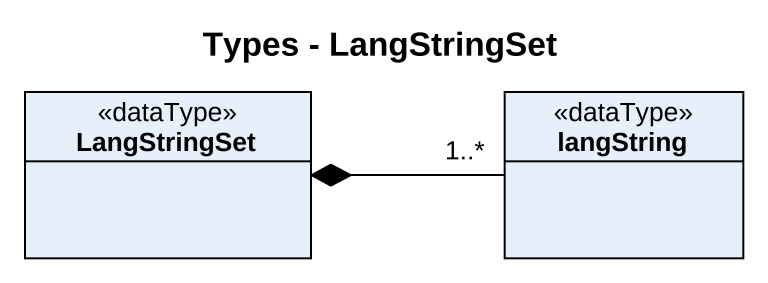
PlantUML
@startuml
title Types - LangStringSet
hide circle
hide empty members
class LangStringSet <<dataType>>
class langString <<dataType>>
langString "1..*" -left-* LangStringSet
@enduml
